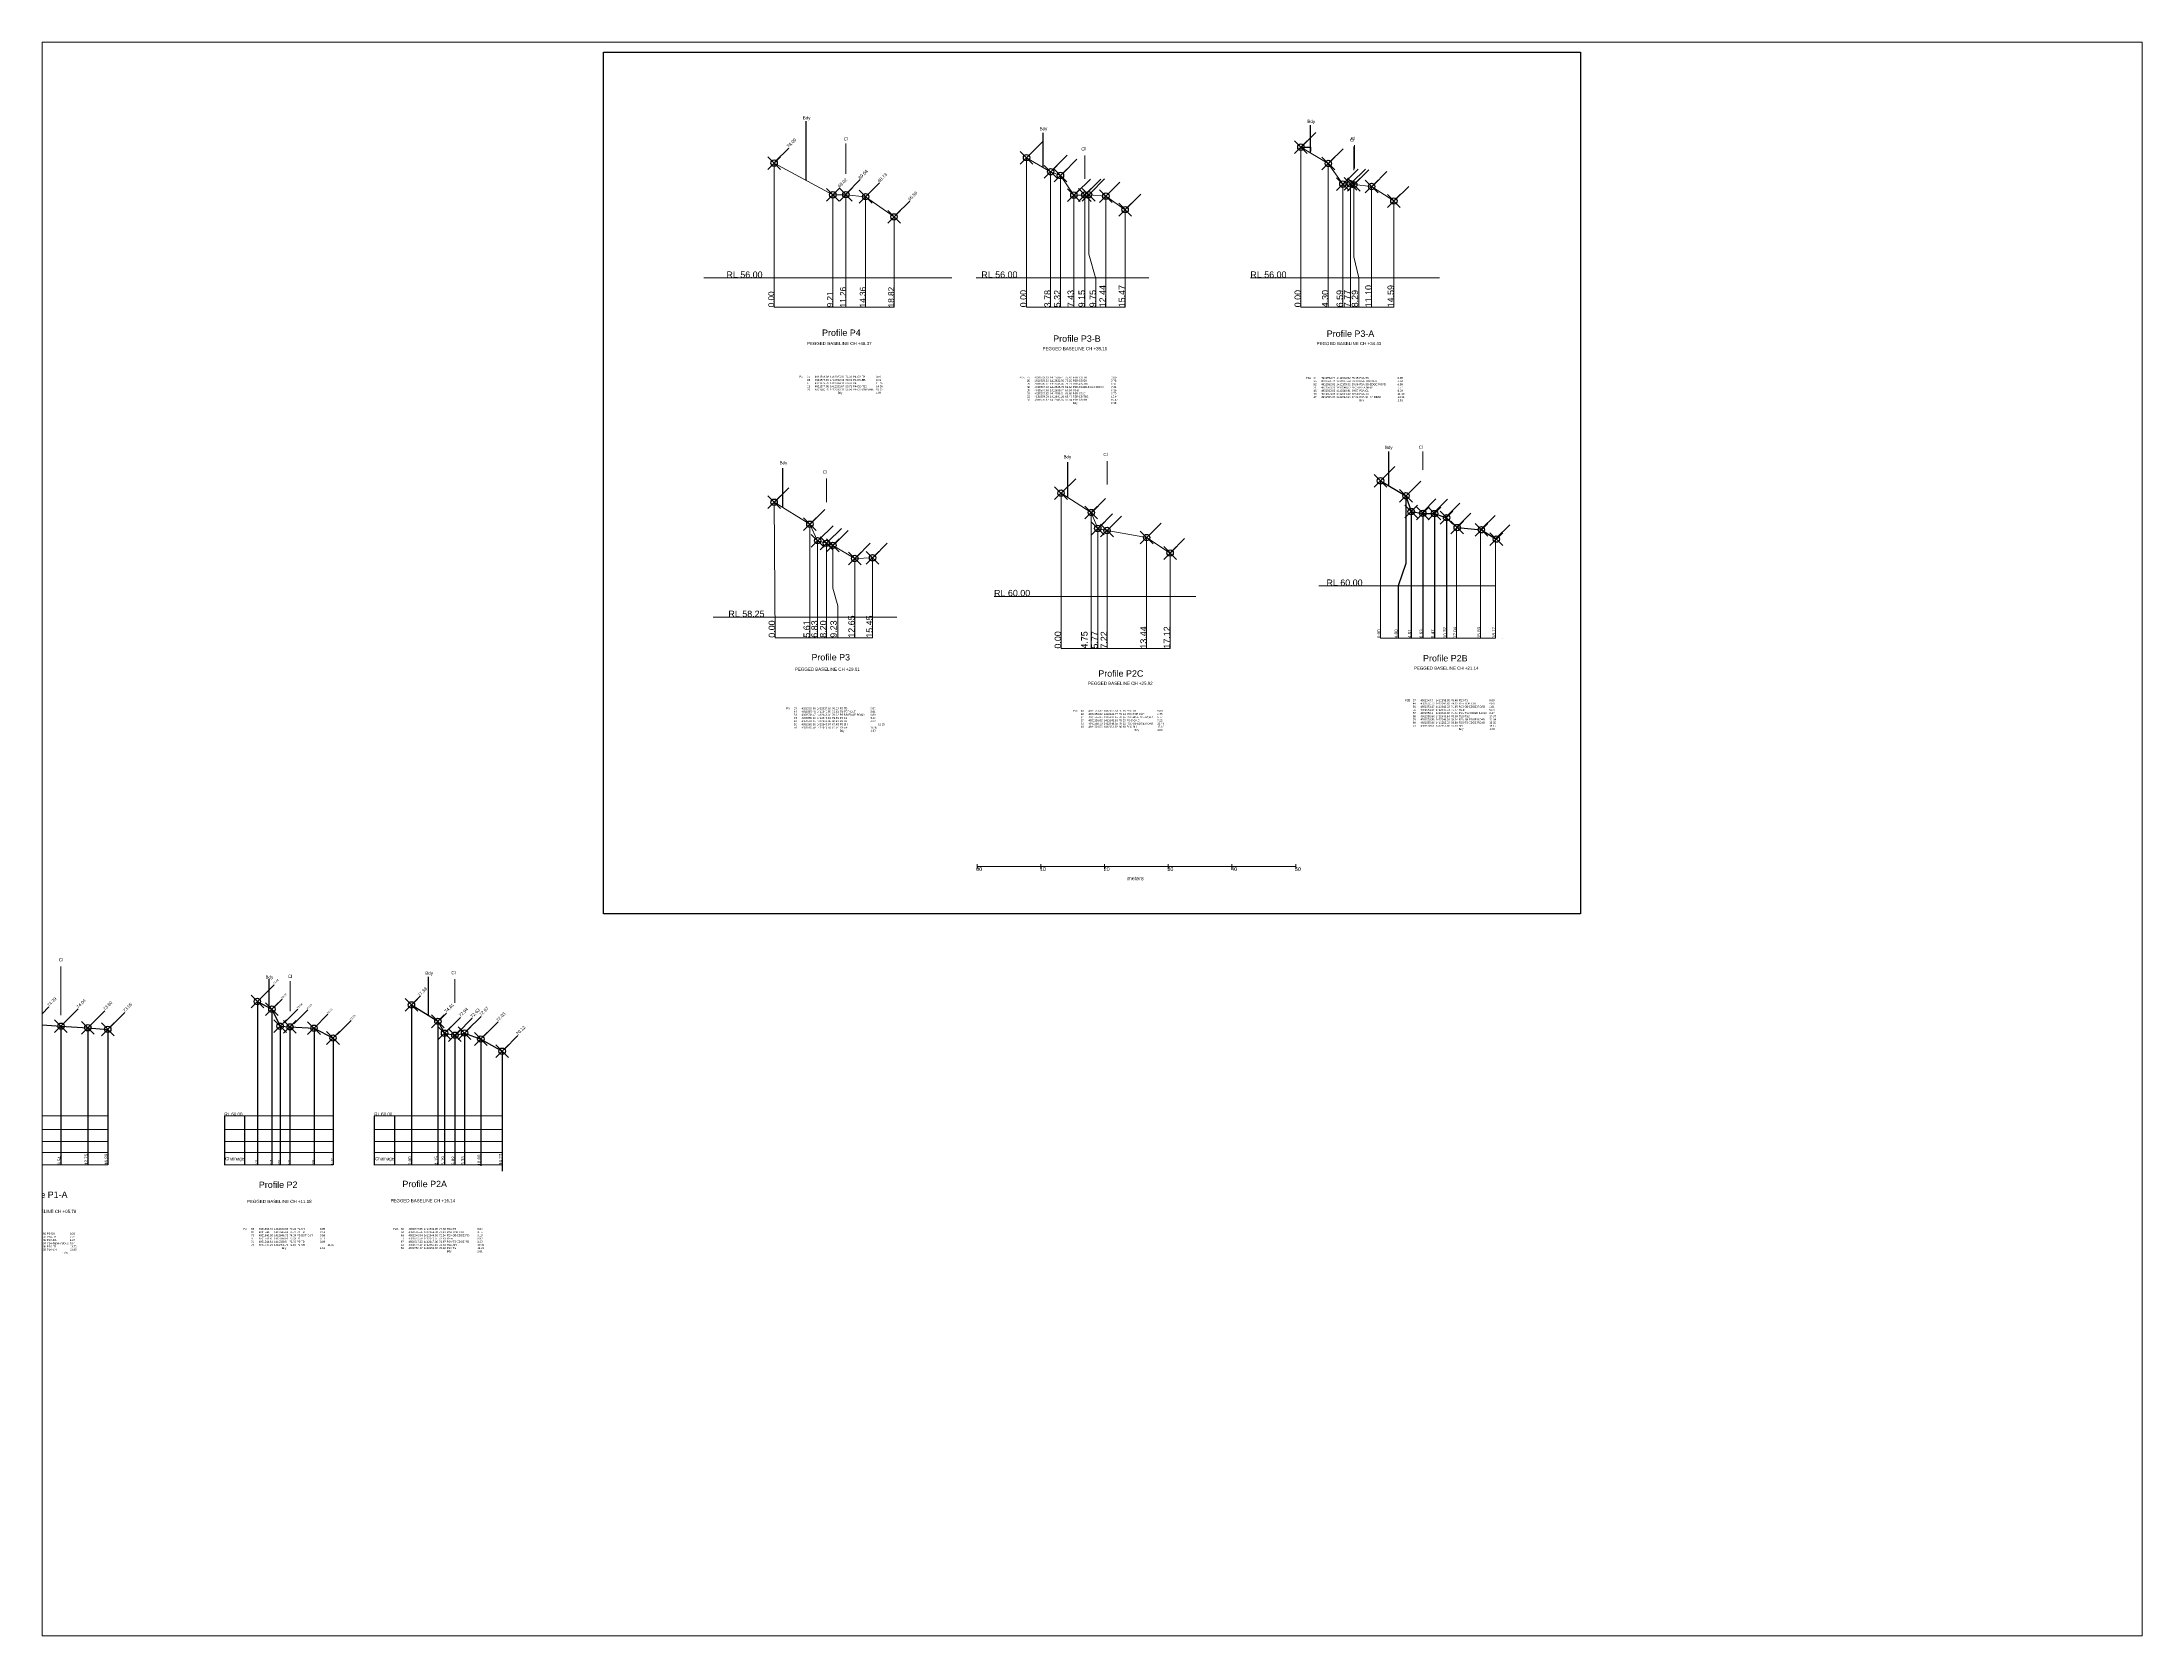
# Paper-space layout 'Layout1' of a CAD drawing. Header units: millimetres. Extents: x 26 to 231, y 20 to 176.
# The model-space entities are those that its viewports show. They can reach past a viewport. Long polylines and large blocks are cut down to what shows.
import ezdxf

# ---------------------------------------------------------------- set-up
doc = ezdxf.new("R2010")
doc.units = ezdxf.units.MM
doc.header["$PDMODE"] = 35
doc.header["$PDSIZE"] = 1000
doc.styles.get("Standard").update_dxf_attribs({"font": 'arial.ttf'})

msp = doc.modelspace()

# ---------------------------------------------------------------- linework, layer by layer
for p, q in [((4965, 216016), (4965, 206742)), ((84166, 211049), (84166, 215369)), ((42189, 214147), (42189, 208759)), ((82656, 211918), (84166, 211918)), ((84166, 211918), (84166, 211316)), ((0, 209423), (5, 209513)), ((1330, 161546), (1330, 155420)), ((46045, 162516), (46045, 156995)), ((96425, 164207), (96425, 158838)), ((99955, 154759), (99955, 134916)), ((101775, 154479), (101775, 134916)), ((103615, 154449), (103615, 134916)), ((105515, 153799), (105515, 134916)), ((-79268, 81398), (-79268, 76970)), ((-54289, 81776), (-54289, 75774)), ((-81078, 77920), (-81078, 52255)), ((-78798, 76720), (-78798, 52279)), ((-56899, 77380), (-56899, 52255)), ((-116469, 74390), (-116469, 52279)), ((-111899, 74040), (-111899, 52279)), ((-107689, 73800), (-107689, 52279)), ((-104549, 73550), (-104549, 52279)), ((-77518, 74040), (-77518, 52279)), ((-75968, 73930), (-75968, 52279)), ((-72188, 73730), (-72188, 52279)), ((-52749, 74810), (-52749, 52279)), ((-51709, 72940), (-51709, 52279)), ((-50082, 72630), (-50082, 52279)), ((-48572, 72970), (-48572, 52279)), ((-69208, 72190), (-69208, 52279)), ((-46019, 72030), (-46019, 52167)), ((-42669, 70120), (-42669, 51311)), ((-86257, 60000), (-86257, 52255)), ((-83075, 60000), (-83075, 52255)), ((-62737, 60000), (-62737, 52255)), ((-59555, 60000), (-59555, 52255))]:
    msp.add_line(p, q)
at = {"lineweight": 0}
for p, q in [((82815, 212039), (84993, 214217)), ((106, 209596), (2284, 211775)), ((11258, 212476), (11258, 207759)), ((39927, 210573), (42105, 212751)), ((87102, 209491), (89281, 211669)), ((90946, 212010), (90946, 208323)), ((91050, 212246), (91050, 208558)), ((43799, 208458), (45977, 210637)), ((45342, 207853), (47520, 210032)), ((48756, 210613), (48756, 206925)), ((89487, 206312), (91665, 208490)), ((90619, 206312), (92797, 208490)), ((91115, 206165), (93293, 208343)), ((93972, 205909), (96150, 208087)), ((9213, 204443), (10302, 205532)), ((11342, 204665), (13520, 206844)), ((14360, 204153), (16538, 206331)), ((47449, 204741), (49628, 206919)), ((49069, 204700), (51248, 206879)), ((49686, 204748), (51865, 206927)), ((52049, 204243), (54228, 206421)), ((55348, 202366), (57526, 204544)), ((97410, 203595), (99588, 205773)), ((19110, 201278), (21289, 203456)), ((52235, 162680), (52235, 158993)), ((95231, 159667), (97410, 161845)), ((101775, 164209), (101775, 161320)), ((106, 156306), (2284, 158484)), ((8200, 159937), (8200, 156250)), ((45166, 157739), (47344, 159918)), ((99302, 157337), (101480, 159516)), ((5771, 152912), (7949, 155090)), ((49836, 154639), (52014, 156817)), ((101662, 154577), (103840, 156756)), ((103484, 154528), (105662, 156706)), ((105418, 153883), (107596, 156061)), ((7077, 150361), (9255, 152540)), ((8390, 149937), (10569, 152115)), ((9419, 149612), (11597, 151790)), ((50941, 152212), (53119, 154391)), ((52338, 151887), (54516, 154065)), ((58555, 150764), (60733, 152943)), ((107127, 152324), (109305, 154503)), ((110935, 151987), (113113, 154165)), ((113256, 150517), (115434, 152695)), ((12904, 147632), (15083, 149810)), ((15577, 147609), (17755, 149787)), ((62235, 148346), (64413, 150524)), ((-111899, 83416), (-111899, 75779)), ((-118668, 78797), (-116490, 80976)), ((-80606, 78367), (-78428, 80545)), ((-75953, 81129), (-75953, 76412)), ((-50082, 81407), (-50082, 77719)), ((-115955, 74887), (-113777, 77066)), ((-111363, 74615), (-109184, 76793)), ((-107180, 74286), (-105002, 76465)), ((-104077, 74009), (-101898, 76187)), ((-78268, 77185), (-77179, 78274)), ((-76892, 74550), (-74714, 76728)), ((-75356, 74423), (-73178, 76601)), ((-72188, 73730), (-70009, 75908)), ((-56384, 77870), (-55470, 78789)), ((-52516, 75009), (-51427, 76098)), ((-68564, 72750), (-66386, 74928)), ((-51372, 73249), (-49194, 75428)), ((-49704, 72939), (-47361, 75310)), ((-48144, 73401), (-45965, 75580)), ((-45501, 72532), (-43323, 74711)), ((-42380, 70408), (-40202, 72587)), ((-126578, 57856), (-104549, 57856)), ((-86257, 57856), (-69208, 57856)), ((-62737, 57856), (-42669, 57856)), ((-126578, 55936), (-104549, 55936)), ((-126578, 54223), (-104549, 54223)), ((-86257, 55936), (-69208, 55936)), ((-86257, 54223), (-69208, 54223)), ((-62737, 55936), (-42669, 55936)), ((-62737, 54223), (-42669, 54223)), ((-126578, 52279), (-104549, 52279)), ((-86257, 52279), (-69208, 52279)), ((-62737, 52279), (-42669, 52279))]:
    msp.add_line(p, q, dxfattribs=at)
at = {"color": 7, "lineweight": 0}
for p, q in [((82656, 211918), (82656, 186801)), ((0, 209423), (0, 186801)), ((0, 209423), (0, 186801)), ((39609, 210263), (39609, 186801)), ((43389, 208063), (43389, 186801)), ((86956, 209358), (86956, 186801)), ((9213, 204443), (9213, 186801)), ((11258, 204463), (11258, 186801)), ((44929, 207483), (44929, 186801)), ((47039, 204393), (47039, 186801)), ((48756, 204413), (48756, 186801)), ((89246, 206128), (89246, 186801)), ((90426, 206168), (90426, 186801)), ((93756, 205748), (93756, 186801)), ((14360, 204153), (14360, 186801)), ((52049, 204243), (52049, 186801)), ((55074, 202113), (55074, 186801)), ((97246, 203478), (97246, 186801)), ((9213, 199463), (9213, 186801)), ((11258, 199503), (11258, 186801)), ((14360, 198883), (14360, 186801)), ((18820, 200983), (18820, 186801)), ((27882, 191423), (-11019, 191423)), ((18820, 186801), (18820, 192543)), ((31723, 191423), (58776, 191423)), ((101393, 191423), (74730, 191423)), ((78849, 191418), (104402, 191418)), ((0, 186801), (18820, 186801)), ((39609, 186801), (55074, 186801)), ((82656, 186801), (97246, 186801)), ((95145, 159589), (95145, 134916)), ((0, 156221), (141, 134976)), ((45015, 157652), (45015, 133269)), ((5610, 152781), (5610, 134976)), ((49765, 154602), (49765, 133269)), ((50785, 152122), (50785, 133269)), ((50785, 152122), (52235, 151792)), ((52235, 151792), (52235, 133269)), ((107049, 152249), (107049, 134916)), ((110858, 151909), (110858, 134916)), ((6830, 150191), (6830, 134976)), ((8200, 149781), (8200, 134976)), ((58455, 150682), (58455, 133269)), ((113178, 150439), (113178, 134916)), ((12650, 147401), (12650, 134976)), ((15450, 147511), (15450, 134976)), ((62135, 148262), (62135, 133269)), ((113178, 143109), (85450, 143109)), ((34513, 141462), (66178, 141462)), ((-9585, 138221), (19239, 138221)), ((141, 134976), (15450, 134976)), ((45015, 133269), (62135, 133269)), ((113178, 134916), (95145, 134916)), ((95145, 134916), (113178, 134916)), ((114283, 134916), (114283, 134916)), ((31840, 99454), (31840, 98679)), ((31840, 99067), (81845, 99067)), ((31840, 99067), (31840, 99067)), ((41841, 99454), (41841, 98679)), ((41960, 99067), (41960, 99067)), ((51842, 99454), (51842, 98679)), ((61843, 99454), (61843, 98679)), ((61962, 99067), (61962, 99067)), ((61962, 99067), (61962, 99067)), ((61962, 99067), (61962, 99067)), ((71844, 99454), (71844, 98679)), ((81845, 99454), (81845, 98679)), ((-104549, 60000), (-126578, 60000)), ((-69208, 60000), (-86257, 60000)), ((-42669, 60000), (-62737, 60000))]:
    msp.add_line(p, q, dxfattribs=at)
at = {"color": 1, "lineweight": 0}
for p, q in [((45015, 157652), (49765, 154602)), ((49765, 154602), (50785, 152122)), ((52235, 151792), (58455, 150682)), ((58455, 150682), (62135, 148262))]:
    msp.add_line(p, q, dxfattribs=at)
msp.add_lwpolyline([(-26790, 226811), (126546, 226811), (126546, 91664), (-26790, 91664)], close=True)
for points in [[(82656, 211918), (86956, 209358), (89246, 206128), (90426, 206168), (90946, 206038), (93756, 205748), (97246, 203478)], [(0, 209423), (9213, 204443), (11258, 204463), (14360, 204153), (18820, 200983)], [(39609, 210263), (43389, 208063), (44929, 207483), (47039, 204393), (48756, 204413), (49359, 204453), (52049, 204243), (55074, 202113)], [(0, 156221), (5610, 152781), (6830, 150191), (8200, 149781), (9230, 149461), (12650, 147401), (15450, 147511)]]:
    msp.add_lwpolyline(points, dxfattribs=at)
at = {"lineweight": 0}
for points in [[(49359, 204453), (49359, 195145), (50487, 191283), (50487, 186801)], [(90946, 206038), (90946, 194700), (91720, 191418), (91720, 186801)], [(9230, 149461), (9230, 142725), (9976, 139971), (9976, 134976)]]:
    msp.add_lwpolyline(points, dxfattribs=at)
at = {"color": 1}
for points in [[(95145, 159589), (99145, 157229), (99955, 154759), (101775, 154479), (103615, 154449), (105515, 153799), (107185, 152249), (110975, 151909), (113315, 150439)], [(-121439, 77920), (-119199, 78320), (-116469, 74390), (-111899, 74040), (-107689, 73800), (-104549, 73550)], [(-81078, 77920), (-78798, 76720), (-77518, 74040), (-75968, 73930), (-72188, 73730), (-69208, 72190)], [(-56899, 77380), (-52749, 74810), (-51709, 72940), (-50082, 72630), (-48572, 72970), (-46019, 72030), (-42669, 70120)]]:
    msp.add_lwpolyline(points, dxfattribs=at)
msp.add_lwpolyline([(99145, 157229), (99145, 146629), (97926, 143109), (97926, 134916)])
at = {"color": 7}
for p in [(39609, 210263), (39609, 210263), (82656, 211918), (82656, 211918), (0, 209423), (0, 209423), (43389, 208063), (44929, 207483), (86956, 209358), (9213, 204443), (11258, 204463), (14360, 204153), (47039, 204393), (48756, 204413), (49359, 204453), (52049, 204243), (89246, 206128), (90426, 206168), (90946, 206038), (93756, 205748), (97246, 203478), (18820, 200983), (55074, 202113), (45015, 157652), (95145, 159589), (95145, 159589), (99145, 157229), (99145, 157229), (0, 156221), (49765, 154602), (99955, 154759), (101775, 154479), (103615, 154449), (5610, 152781), (50785, 152122), (52235, 151792), (58455, 150682), (105515, 153799), (107185, 152249), (110975, 151909), (6830, 150191), (8200, 149781), (9230, 149461), (12650, 147401), (15450, 147511), (62135, 148262), (113315, 150439), (-81078, 77920), (-78798, 76720), (-56899, 77380), (-52749, 74810), (-116469, 74390), (-111899, 74040), (-107689, 73800), (-104549, 73550), (-77518, 74040), (-75968, 73930), (-72188, 73730), (-69208, 72190), (-51709, 72940), (-50082, 72630), (-48572, 72970), (-46019, 72030), (-42669, 70120)]:
    msp.add_point(p, dxfattribs=at)

# ---------------------------------------------------------------- texts
at = {"lineweight": 0}
for s, p in [('Bdy', (4497, 216272)), ('Bdy', (41655, 214570)), ('Bdy', (83683, 215714)), ('Cl', (10928, 212967)), ('Cl', (48198, 211395)), ('Cl', (90387, 212793)), ('Cl', (90491, 213028)), ('Bdy', (95830, 164573)), ('Cl', (101162, 164612)), ('Bdy', (862, 162177)), ('Bdy', (45415, 163111)), ('Cl', (51676, 163463)), ('Cl', (7642, 160720)), ('Cl', (-112231, 84218)), ('Bdy', (-54727, 82118)), ('Cl', (-50640, 82190)), ('Bdy', (-79793, 81500)), ('Cl', (-76283, 81620)), ('RL 60.00', (-86257, 60000)), ('RL 60.00', (-62737, 60000)), ('Chainage', (-86128, 53015)), ('Chainage', (-62608, 53015))]:
    msp.add_text(s, height=500, dxfattribs=at).set_placement(p)
for s, height, rotation, p in [('74.00', 500, 45, (2284, 211775)), ('69.04', 500, 45, (13520, 206844)), ('68.73', 500, 45, (16538, 206331)), ('69.02', 500, 45, (10302, 205532)), ('65.56', 500, 45, (21289, 203456)), ('0.00', 916.7, 90, (0, 186801)), ('9.21', 916.7, 90, (9213, 186801)), ('11.26', 916.7, 90, (11258, 186801)), ('14.36', 916.7, 90, (14360, 186801)), ('18.82', 916.7, 90, (18820, 186801)), ('0.00', 1000, 90, (39609, 186801)), ('3.78', 1000, 90, (43389, 186801)), ('5.32', 1000, 90, (44929, 186801)), ('7.43', 1000, 90, (47039, 186801)), ('9.15', 1000, 90, (48756, 186801)), ('9.75', 1000, 90, (50487, 186801)), ('12.44', 1000, 90, (52049, 186801)), ('15.47', 1000, 90, (55074, 186801)), ('0.00', 1000, 90, (82656, 186801)), ('4.30', 1000, 90, (86956, 186801)), ('6.59', 1000, 90, (89246, 186801)), ('7.77', 1000, 90, (90426, 186801)), ('8.29', 1000, 90, (91629, 186801)), ('11.10', 1000, 90, (93756, 186801)), ('14.59', 1000, 90, (97246, 186801)), ('12.65', 1000, 90, (12650, 134976)), ('15.45', 1000, 90, (15450, 134976)), ('0.00', 1000, 90, (141, 134976)), ('5.61', 1000, 90, (5610, 134976)), ('6.83', 1000, 90, (6830, 134976)), ('8.20', 1000, 90, (8200, 134976)), ('9.23', 1000, 90, (9827, 134976)), ('0.00', 1000, 90, (45015, 133269)), ('4.75', 1000, 90, (49175, 133269)), ('5.77', 1000, 90, (50785, 133269)), ('7.22', 1000, 90, (52235, 133269)), ('13.44', 1000, 90, (58455, 133269)), ('17.12', 1000, 90, (62135, 133269)), ('0.00', 500, 90, (95145, 134916)), ('4.00', 500, 90, (97842, 134916)), ('4.81', 500, 90, (99955, 134916)), ('6.63', 500, 90, (101775, 134916)), ('8.47', 500, 90, (103615, 134916)), ('10.37', 500, 90, (105515, 134916)), ('12.04', 500, 90, (107049, 134916)), ('15.83', 500, 90, (110858, 134916)), ('18.17', 500, 90, (113178, 134916)), ('78.32', 500, 45, (-116490, 80976)), ('77.92', 300, 45, (-78428, 80545)), ('76.72', 300, 45, (-77179, 78274)), ('77.38', 500, 45, (-55644, 78614)), ('74.39', 500, 45, (-113777, 77066)), ('74.04', 500, 45, (-109184, 76793)), ('73.80', 500, 45, (-105002, 76465)), ('73.55', 500, 45, (-101898, 76187)), ('74.04', 300, 45, (-74714, 76728)), ('73.93', 300, 45, (-73178, 76601)), ('73.73', 300, 45, (-70009, 75908)), ('72.19', 300, 45, (-66386, 74928)), ('74.81', 500, 45, (-51427, 76098)), ('72.94', 500, 45, (-49194, 75428)), ('72.63', 500, 45, (-47361, 75310)), ('72.97', 500, 45, (-45965, 75580)), ('72.03', 500, 45, (-43323, 74711)), ('70.12', 500, 45, (-40202, 72587)), ('4.97', 500, 90, (-116469, 52279)), ('9.54', 500, 90, (-111899, 52279)), ('13.75', 500, 90, (-107689, 52279)), ('16.89', 500, 90, (-104549, 52279)), ('0.00', 300, 90, (-81078, 52255)), ('2.28', 300, 90, (-78798, 52279)), ('3.56', 300, 90, (-77518, 52279)), ('5.11', 300, 90, (-75968, 52279)), ('8.89', 300, 90, (-72188, 52279)), ('11.87', 300, 90, (-69208, 52279)), ('0.00', 500, 90, (-56899, 52255)), ('4.15', 500, 90, (-52749, 52279)), ('5.19', 500, 90, (-51709, 52279)), ('6.82', 500, 90, (-50082, 52279)), ('8.33', 500, 90, (-48572, 52279)), ('10.88', 500, 90, (-46019, 52167)), ('14.23', 500, 90, (-42669, 52279))]:
    msp.add_text(s, height=height, rotation=rotation).set_placement(p)
for s, height, p in [('RL 56.00', 1000, (-7478, 191423)), ('RL 56.00', 1000, (32517, 191423)), ('RL 56.00', 1000, (74730, 191423)), ('RL 60.00', 1000, (34513, 141479)), ('RL 60.00', 1000, (86666, 143109)), ('RL 58.25', 1000, (-7169, 138221)), ('00', 600, (31713, 98389)), ('10', 600, (41714, 98389)), ('20', 600, (51715, 98389)), ('30', 600, (61716, 98389)), ('40', 600, (71717, 98389)), ('50', 600, (81718, 98389))]:
    msp.add_text(s, height=height).set_placement(p)
at = {"insert": (27040, 193751), "char_height": 2.5, "width": 14145.54, "attachment_point": 1, "rotation": 90}
msp.add_mtext('0.00 \\P9.21 \\P11.26 \\P14.36 \\P18.82 ', dxfattribs=at)
at = {"lineweight": 0, "attachment_point": 1}
for s, insert, char_height, width in [('PEGGED BASELINE CH +48.37', (5148, 181377), 500, 13494.95), ('PEGGED BASELINE CH +34.43', (85120, 181367), 500, 13494.95), ('PEGGED BASELINE CH +39.15', (42114, 180566), 500, 13494.95), ('PEGGED BASELINE CH +29.01', (3273, 130281), 500, 13494.95), ('PEGGED BASELINE CH +21.14', (100381, 130451), 500, 13494.95), ('PEGGED BASELINE CH +25.92', (49240, 128070), 500, 13494.95), ('Profile P2', (-80844, 49682), 1000, 8744.6), ('Profile P2A', (-58318, 49799), 1000, 8744.6), ('Profile P1-A', (-118323, 48116), 1000, 8744.6), ('PEGGED BASELINE CH +11.18', (-82717, 46809), 500, 13494.95), ('PEGGED BASELINE CH +16.14', (-60191, 46926), 500, 13494.95), ('PEGGED BASELINE CH +05.78', (-119647, 45242), 500, 13494.95), ('P1A^I88^I4931538.72^I1412643.93^I77.92 ^IP2-SH^I^I0.00 \\P^I87^I4931533.2^I1412648.95^I78.32 ^IP1A-TB^I^I2.24 \\P^I77^I4931535.88^I1412649.31^I74.39 ^IP1A-BB^I^I4.97 \\P^I12^I4931539.03^I1412652.6^I74.04 ^IP1A-NEW-VSD-.2^I9.54\\P^I78^I4931542.2^I1412655.33^I73.80 ^IP1A-TB^I^I13.75 \\P^I79^I4931544.89^I1412656.79^I73.55 ^IP1A-SH^I^I16.89 \\P^I^I^I^I^IBdy^I^I^I^I1.98 ', (-122497, 41652), 300, 18013.92)]:
    msp.add_mtext(s, dxfattribs=dict(at, insert=insert, char_height=char_height, width=width))
at = {"attachment_point": 1}
for s, insert, char_height, width in [('Profile P4', (7528, 183320), 1000, 8744.6), ('Profile P3-B', (43791, 182386), 1000, 8744.6), ('Profile P3-A', (86711, 183167), 1000, 8744.6), ('^IP4^I24^I4931568.83 ^I1412625.30 ^I74.00 ^IP4-CS-TB^I^I0.00 \\P^I^I23^I4931574.87 ^I1412632.29 ^I69.02 ^IP4-CS-BB^I^I9.21 \\P^I^I6^I4931575.78 ^I1412634.13 ^I69.04 ^IP4^I^I^I11.26 \\P^I^I25^I4931577.58 ^I1412636.67 ^I68.73 ^IP4-CS-TB2^I^I14.36 \\P^I^I26^I4931580.28 ^I1412640.11 ^I65.56 ^IP4-CS-ON BANK^I18.82 \\P^I^I^I^I^I^IBdy^I^I^I^I^I4.96', (2789, 176052), 300, 23175.16), ('P3B^I27^I4931563.13 ^I1412630.71 ^I75.49 ^IP3B-CS-TB^I^I^I^I0.00 \\P^I28^I4931565.23 ^I1412633.82 ^I73.29 ^IP3B-CS-SH^I^I^I^I3.78 \\P^I29^I4931565.34 ^I1412635.36 ^I72.71 ^IP3B-CS-TB2 ^I^I^I5.32 \\P^I30^I4931567.02 ^I1412636.70 ^I69.62 ^IP3B-CS-BB-EDGE ROAD^I7.43 \\P^I20^I4931567.48 ^I1412638.34 ^I69.64 ^IP3-B^I           ^I^I^I9.15 \\P^I31^I4931567.85 ^I1412638.81 ^I69.68 ^IP3B-CS-CL^I^I^I^I9.75 \\P^I32^I4931569.09 ^I1412641.20 ^I69.47 ^IP3B-CS-TB3 ^I^I^I12.44 \\P^I33^I4931570.37 ^I1412643.94 ^I67.34 ^IP3B-CS-SH^I^I^I^I15.47 \\P^I^I^I^I^I^I^IBdy^I^I^I^I^I2.58', (38480, 175943), 300, 21490.84), ('P3A^I34^I4931559.77 ^I1412633.59 ^I75.75 ^IP3A-TB^I^I^I^I0.00 \\P^I35^I4931561.72^I1412637.44^I73.19 ^IP3A-TOP CUT^I^I^I4.30 \\P^I52^I4931562.82 ^I1412639.35 ^I69.96 ^IP3A-BB-EDGE ROAD^I^I6.59\\P^I21^I4931563.26 ^I1412640.52 ^I70.00 ^IP3-A-NEW^I^I^I^I7.77 \\P^I45^I4931563.62 ^I1412640.91 ^I69.87 ^IP3A-CL^I^I^I^I8.29 \\P^I46^I4931564.94 ^I1412643.39 ^I69.58 ^IP3A-TB^I^I^I^I11.10 \\P^I47^I4931566.87 ^I1412646.30 ^I67.31 ^IP3A-SH AT RIMU^I^I^I14.59\\P^I^I^I^I^I^I^IBdy^I^I^I^I^I1.51', (83432, 175872), 300, 18534.75), ('Profile P3', (5857, 132410), 1000, 8744.6), ('Profile P2B', (101822, 132255), 1000, 8744.6), ('Profile P2C', (50872, 129862), 1000, 8744.6), ('meters', (55426, 97546), 600, 2990.85)]:
    msp.add_mtext(s, dxfattribs=dict(at, insert=insert, char_height=char_height, width=width))
at = {"color": 1, "char_height": 300, "attachment_point": 1}
for s, insert, width in [('{\\C256;P2B^I37^I4931549.7^I1412638.96^I76.48 ^IP2B-TB^I^I^I0.00\\P^I40^I4931550.72^I1412642.83^I74.12 ^IP2B-TOP CUT^I^I4.00\\P^I56^I4931551.37^I1412643.32^I71.65 ^IP2B-BB-EDGE ROAD^I4.81\\P^I15^I4931551.38^I1412645.14^I71.37 ^IP2-B^I^I^I^I6.63\\P^I57^I4931552.1^I1412646.83^I71.34 ^IP2B-TB2-EDGE ROAD^I8.47\\P^I58^I4931552.68^I1412648.64^I70.69 ^IP2B-TB2^I^I^I10.37\\P^I59^I4931553.86^I1412649.93^I69.14 ^IP2B-BB-EDGE ROAD^I12.04\\P^I60^I4931556.86^I1412652.25^I68.80 ^IP2B-TB-EDGE ROAD^I15.83\\P^I61^I4931558.51^I1412653.86^I67.33 ^ISH^I^I^I^I18.17\\P^I^I^I^I^I^I^IBdy^I^I^I^I1.28}', (99019, 125308), 20740.71), ('{\\C256;P3^I36^I4931553.30 ^I1412637.16 ^I76.25 ^IP3-TB^I^I^I^I0.00 \\P^I44^I4931557.48 ^I1412640.90 ^I72.81 ^IP3-TOP CUT^I^I5.61 \\P^I53^I4931558.47 ^I1412641.62 ^I70.22 ^IP3-BB-EDGE ROAD^I6.83\\P^I48^I4931559.13 ^I1412643.91 ^I69.81 ^IP3 CL^I^I^I^I8.20 \\P^I49^I4931561.13 ^I1412646.65 ^I69.49 ^IP3 TB^I^I^I^I9.23 \\P^I50^I4931562.50 ^I1412649.07 ^I67.43 ^IP3 SH^I^I^I^I12.65 \\P^I64^I4931563.50 ^I1412648.59 ^I67.54 ^IP3-SH^I^I^I15.45 \\P^I^I^I^I^I^I^IBdy^I^I^I^I1.33}', (1904, 124039), 16249.39), ('{\\C256;P2C^I43^I4931553.32^I1412637.38^I76.19 ^IP2C-TB^I^I^I0.00\\P^I42^I4931555.09^I1412641.77^I73.14 ^IP2C-TOP CUT^I^I4.75\\P^I54^I4931555.85^I1412642.45^I70.66 ^IP2C-BB-EDGE ROAD^I5.77 \\P^I17^I4931556.02^I1412643.93^I70.33 ^IP2-C-GND^I^I^I7.22 \\P^I62^I4931558.79^I1412649.35^I69.22 ^IP2C-TB-EDGE ROAD^I13.44\\P^I63^I4931561.55^I1412651.92^I66.80 ^IP2C-SH^I^I^I17.12\\P^I^I^I^I^I^I^I^IBdy^I^I^I1.03}', (46918, 123661), 14373.2)]:
    msp.add_mtext(s, dxfattribs=dict(at, insert=insert, width=width))
at = {"color": 7, "char_height": 300, "width": 16722.93, "attachment_point": 1}
for s, insert in [('P2^I88^I4931538.72^I1412643.93^I77.92 ^IP2-SH^I^I0.00 \\P^I89^I4931540.1^I1412645.68^I76.72 ^IP2-TB^I^I^I2.28 \\P^I73^I4931540.98^I1412646.72^I74.04 ^IP2-BOT CUT^I3.56 \\P^I4^I4931541.8^I1412648.01^I73.93 ^IP2^I^I^I5.11 \\P^I74^I4931544.61^I1412650.5^I73.73 ^IP2-TB^I^I^I8.89 \\P^I76^I4931547.23^I1412651.79^I72.19 ^IP2 SH^I^I^I11.87\\P^I^I^I^I^IBdy^I^I^I^I^I1.81 ', (-83259, 42394)), ('P2A^I38^I4931545.05^I1412639.95^I77.38 ^IP2A-TB^I^I^I0.00 \\P^I39^I4931545.58^I1412644.03^I74.81 ^IP2A-TOP CUT^I^I4.15 \\P^I66^I4931546.04^I1412644.92^I72.94 ^IP2A-BB-EDGE RD^I^I5.19 \\P^I13^I4931546.58^I1412646.5^I72.63 ^IP2-A^I^I^I^I6.82 \\P^I67^I4931547.23^I1412647.86^I72.97 ^IP2A-TB-EDGE RD^I^I8.33 \\P^I68^I4931548.28^I1412650.19^I72.03 ^IP2A-SH^I^I^I10.88 \\P^I69^I4931550.57^I1412652.65^I70.12 ^IP2A-TB^I^I^I14.23 \\P^I^I^I^I^I^I^IBdy^I^I^I^I2.61 ', (-59763, 42394))]:
    msp.add_mtext(s, dxfattribs=dict(at, insert=insert))

psp = doc.layouts.get("Layout1")

# ---------------------------------------------------------------- viewports
at = {"layer": '0'}
psp.add_viewport(center=(128.5, 97.5), size=(205.6, 156), view_center_point=(49877.95, 103405.42), view_height=250009.245, dxfattribs=at)

doc.saveas('drawing.dxf')
